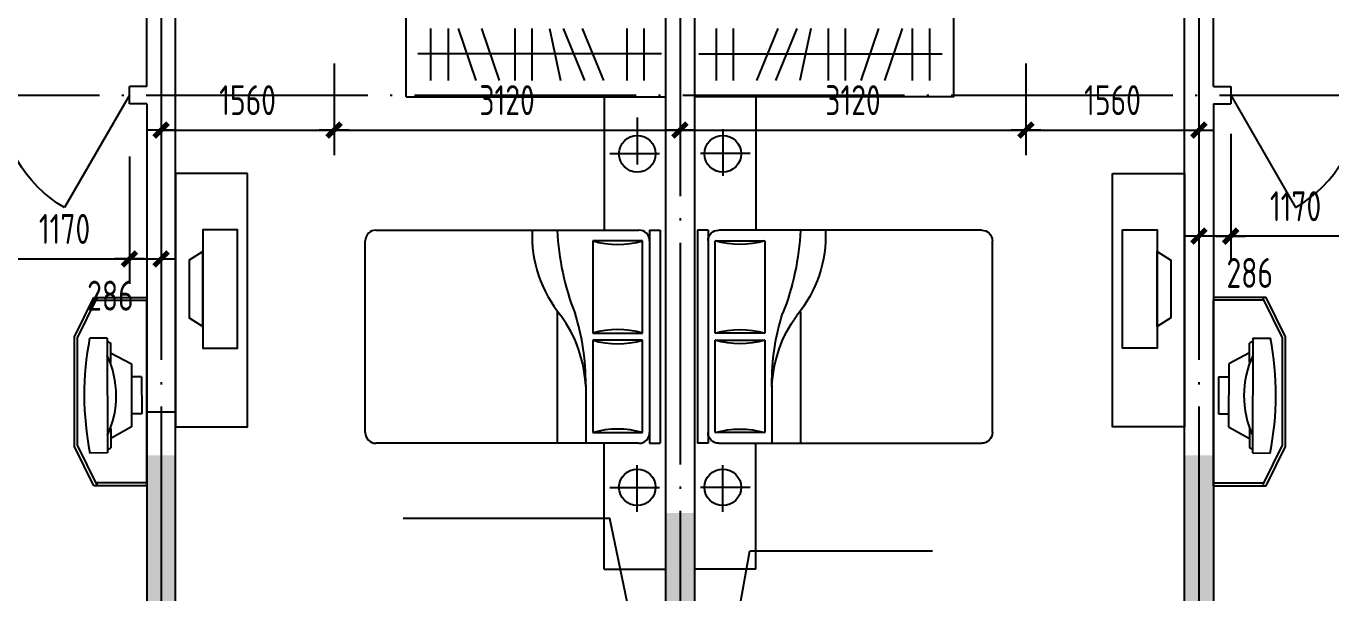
# Model space of a CAD drawing. Extents: x -726032 to 135930, y -151624 to 587044.
# Drawn here: x -379135 to -367367, y 463994 to 469108 of the extents above; entities that cross this region are included whole.
import ezdxf
from ezdxf.enums import TextEntityAlignment as Align

# ---------------------------------------------------------------- set-up
doc = ezdxf.new("R2010")
doc.units = 0
doc.header["$LTSCALE"] = 1000
doc.header["$MEASUREMENT"] = 0
doc.linetypes.add('DOTE', pattern=[2.42, 2, -0.2, 0.02, -0.2])
doc.layers.get('0').update_dxf_attribs({"linetype": 'CONTINUOUS'})
doc.layers.get('DEFPOINTS').update_dxf_attribs({"color": 1, "linetype": 'CONTINUOUS'})
for name, color, linetype in [('COLUMN', 170, 'CONTINUOUS'), ('DOTE', 8, 'DOTE'), ('PUB_DIM', 245, 'CONTINUOUS'), ('WALL', 255, 'CONTINUOUS'), ('WINDOW', 155, 'CONTINUOUS'), ('WINDOW_TEXT', 7, 'CONTINUOUS'), ('家具', 252, 'CONTINUOUS'), ('引线', 213, 'CONTINUOUS')]:
    doc.layers.add(name, color=color, linetype=linetype)
doc.styles.add('ATT', font='TXT')
doc.styles.add('DIM_FONT', font='isocp.shx', dxfattribs={"width": 0.8})
doc.styles.add('SIMPLEX', font='SIMPLEX.SHX')
doc.dimstyles.new('DIMA', dxfattribs={"dimtxt": 300, "dimasz": 1, "dimexe": 250, "dimexo": 300, "dimgap": 150, "dimtad": 1, "dimdec": 0, "dimzin": 0, "dimdsep": 46, "dimtxsty": 'DIM_FONT', "dimcen": 0.09, "dimse1": 1, "dimclrt": 142, "dimadec": 0, "dimazin": 0, "dimtfac": 1, "dimtdec": 0, "dimtix": 1, "dimtmove": 2, "dimatfit": 3, "dimfxl": 1, "dimtolj": 1, "dimtzin": 0, "dimarcsym": 0})
doc.dimstyles.new('DIMB', dxfattribs={"dimtxt": 300, "dimasz": 1, "dimexe": 250, "dimexo": 300, "dimgap": 150, "dimtad": 1, "dimdec": 0, "dimzin": 0, "dimdsep": 46, "dimtxsty": 'DIM_FONT', "dimcen": 0.09, "dimse2": 1, "dimclrt": 142, "dimadec": 0, "dimazin": 0, "dimtfac": 1, "dimtdec": 0, "dimtix": 1, "dimtmove": 2, "dimatfit": 3, "dimfxl": 1, "dimtolj": 1, "dimtzin": 0, "dimarcsym": 0})
doc.dimstyles.new('DIMN', dxfattribs={"dimtxt": 300, "dimasz": 1, "dimexe": 250, "dimexo": 300, "dimgap": 150, "dimtad": 1, "dimdec": 0, "dimzin": 0, "dimdsep": 46, "dimtxsty": 'DIM_FONT', "dimcen": 0.09, "dimclrt": 142, "dimadec": 0, "dimazin": 0, "dimtfac": 1, "dimtdec": 0, "dimtix": 1, "dimtmove": 2, "dimatfit": 3, "dimfxl": 1, "dimtolj": 1, "dimtzin": 0, "dimarcsym": 0})

# ---------------------------------------------------------------- blocks, each defined once
blk = doc.blocks.new('_DIMX')
blk.add_line((-150, 0), (150, 0))
at = {"const_width": 50}
blk.add_lwpolyline([(-70, -70), (70, 70)], dxfattribs=at)
blk = doc.blocks.new('*D3571')
at = {"layer": 'DEFPOINTS', "color": 0, "transparency": 16777216}
for p in [(-376357, 469040), (-373237, 469040), (-373237, 468170)]:
    blk.add_point(p, dxfattribs=at)
at = {"layer": 'PUB_DIM', "color": 0, "lineweight": -2, "transparency": 16777216}
for p, q in [((-376357, 468770), (-376357, 467945)), ((-376356, 468170), (-373238, 468170))]:
    blk.add_line(p, q, dxfattribs=at)
at = {"layer": 'PUB_DIM', "color": 0, "lineweight": -2, "transparency": 16777216, "xscale": 0.9, "yscale": 0.9, "zscale": 0.9, "rotation": 180}
blk.add_blockref('_DIMX', (-376357, 468170), dxfattribs=at)
at = {"layer": 'PUB_DIM', "color": 0, "lineweight": -2, "transparency": 16777216, "xscale": 0.9, "yscale": 0.9, "zscale": 0.9}
blk.add_blockref('_DIMX', (-373237, 468170), dxfattribs=at)
at = {"layer": 'PUB_DIM', "color": 142, "transparency": 16777216, "insert": (-374797, 468440), "char_height": 270, "attachment_point": 5, "style": 'DIM_FONT'}
blk.add_mtext('\\A1;3120', dxfattribs=at)
blk = doc.blocks.new('12PBED04')
at = {"color": 0, "linetype": 'ByBlock'}
for p, q in [((0, 0), (0, 60)), ((3, 60), (0, 60)), ((3, 0), (3, 60)), ((6, 60), (80, 60)), ((21, 43.5), (21, 60)), ((29, 23), (29, 60)), ((5, 57), (5, 31)), ((19, 57), (5, 57)), ((19, 31), (19, 57)), ((83, 57), (83, 3)), ((5, 31), (19, 31)), ((19, 29), (5, 29)), ((5, 29), (5, 3)), ((19, 3), (19, 29)), ((3, 0), (0, 0)), ((5, 3), (19, 3)), ((80, 0), (6, 0))]:
    blk.add_line(p, q, dxfattribs=at)
for centre, radius, start, end in [((6, 57), 3, 90, 180), ((80, 57), 3, 0, 90), ((12, 81), 25, 253.739795, 286.260205), ((83.75, 42.6875), 62.75526, 179.258164, 197.803367), ((57.725806, 45.629032), 36.761918, 182.539782, 216.040311), ((12, 7), 25, 73.739795, 106.260205), ((12, 53), 25, 253.739795, 286.260205), ((-44.51087, -3.358696), 73.587559, 2.616012, 21.406944), ((0.75, 1.5), 35.338541, 357.56726, 39.546081), ((12, -21), 25, 73.739795, 106.260205), ((6, 3), 3, 180, 270), ((80, 3), 3, 270, 0)]:
    blk.add_arc(centre, radius, start, end, dxfattribs=at)
at = {"color": 0, "linetype": 'ByBlock', "style": 'ATT'}
for tag, flags, p in [('ITEM', 3, (50, 35)), ('ROOM_NUMBER', 1, (50, 20.5))]:
    blk.add_attdef(tag, text='', height=6, dxfattribs=dict(at, flags=flags)).set_placement(p, align=Align.CENTER)
blk = doc.blocks.new('*D544')
at = {"layer": 'DEFPOINTS', "color": 0, "transparency": 16777216}
for p in [(-377917, 469040), (-376357, 469040), (-376357, 468170)]:
    blk.add_point(p, dxfattribs=at)
at = {"layer": 'PUB_DIM', "color": 0, "lineweight": -2, "transparency": 16777216}
for p, q in [((-377917, 468770), (-377917, 467945)), ((-376357, 468770), (-376357, 467945)), ((-377916, 468170), (-376358, 468170))]:
    blk.add_line(p, q, dxfattribs=at)
at = {"layer": 'PUB_DIM', "color": 0, "lineweight": -2, "transparency": 16777216, "xscale": 0.9, "yscale": 0.9, "zscale": 0.9, "rotation": 180}
blk.add_blockref('_DIMX', (-377917, 468170), dxfattribs=at)
at = {"layer": 'PUB_DIM', "color": 0, "lineweight": -2, "transparency": 16777216, "xscale": 0.9, "yscale": 0.9, "zscale": 0.9}
blk.add_blockref('_DIMX', (-376357, 468170), dxfattribs=at)
at = {"layer": 'PUB_DIM', "color": 142, "transparency": 16777216, "insert": (-377137, 468440), "char_height": 270, "attachment_point": 5, "style": 'DIM_FONT'}
blk.add_mtext('\\A1;1560', dxfattribs=at)
blk = doc.blocks.new('*D1763')
at = {"layer": 'DEFPOINTS', "color": 0, "transparency": 16777216}
for p in [(-378203, 468201), (-377917, 468201), (-377917, 467008)]:
    blk.add_point(p, dxfattribs=at)
at = {"layer": 'PUB_DIM', "color": 0, "lineweight": -2, "transparency": 16777216}
for p, q in [((-377917, 467931), (-377917, 466783)), ((-378202, 467008), (-377918, 467008))]:
    blk.add_line(p, q, dxfattribs=at)
at = {"layer": 'PUB_DIM', "color": 0, "lineweight": -2, "transparency": 16777216, "xscale": 0.9, "yscale": 0.9, "zscale": 0.9, "rotation": 180}
blk.add_blockref('_DIMX', (-378203, 467008), dxfattribs=at)
at = {"layer": 'PUB_DIM', "color": 0, "lineweight": -2, "transparency": 16777216, "xscale": 0.9, "yscale": 0.9, "zscale": 0.9}
blk.add_blockref('_DIMX', (-377917, 467008), dxfattribs=at)
at = {"layer": 'PUB_DIM', "color": 142, "transparency": 16777216, "insert": (-378374, 466676), "char_height": 270, "attachment_point": 5, "style": 'DIM_FONT'}
blk.add_mtext('\\A1;286', dxfattribs=at)
blk = doc.blocks.new('*D1764')
at = {"layer": 'DEFPOINTS', "color": 0, "transparency": 16777216}
for p in [(-379373, 468201), (-378203, 468201), (-378203, 467008)]:
    blk.add_point(p, dxfattribs=at)
at = {"layer": 'PUB_DIM', "color": 0, "lineweight": -2, "transparency": 16777216}
for p, q in [((-378203, 467931), (-378203, 466783)), ((-379372, 467008), (-378204, 467008))]:
    blk.add_line(p, q, dxfattribs=at)
at = {"layer": 'PUB_DIM', "color": 0, "lineweight": -2, "transparency": 16777216, "xscale": 0.9, "yscale": 0.9, "zscale": 0.9, "rotation": 180}
blk.add_blockref('_DIMX', (-379373, 467008), dxfattribs=at)
at = {"layer": 'PUB_DIM', "color": 0, "lineweight": -2, "transparency": 16777216, "xscale": 0.9, "yscale": 0.9, "zscale": 0.9}
blk.add_blockref('_DIMX', (-378203, 467008), dxfattribs=at)
at = {"layer": 'PUB_DIM', "color": 142, "transparency": 16777216, "insert": (-378788, 467278), "char_height": 270, "attachment_point": 5, "style": 'DIM_FONT'}
blk.add_mtext('\\A1;1170', dxfattribs=at)
blk = doc.blocks.new('_DBLK')
blk.add_line((-0.5, 0), (0, -0.866))
blk.add_arc((-0.5, 0), 1, 300, 0)
at = {"layer": 'WINDOW_TEXT', "style": 'SIMPLEX', "flags": 9}
blk.add_attdef('A', text='', height=1, dxfattribs=at).set_placement((0, 1.5), align=Align.MIDDLE)
blk = doc.blocks.new('*D1796')
at = {"layer": 'DEFPOINTS', "color": 0, "transparency": 16777216}
for p in [(-368557, 468406), (-368271, 468406), (-368557, 467213)]:
    blk.add_point(p, dxfattribs=at)
at = {"layer": 'PUB_DIM', "color": 0, "lineweight": -2, "transparency": 16777216}
for p, q in [((-368557, 468136), (-368557, 466988)), ((-368272, 467213), (-368556, 467213))]:
    blk.add_line(p, q, dxfattribs=at)
at = {"layer": 'PUB_DIM', "color": 0, "lineweight": -2, "transparency": 16777216, "xscale": 0.9, "yscale": 0.9, "zscale": 0.9, "rotation": 180}
blk.add_blockref('_DIMX', (-368557, 467213), dxfattribs=at)
at = {"layer": 'PUB_DIM', "color": 0, "lineweight": -2, "transparency": 16777216, "xscale": 0.9, "yscale": 0.9, "zscale": 0.9}
blk.add_blockref('_DIMX', (-368271, 467213), dxfattribs=at)
at = {"layer": 'PUB_DIM', "color": 142, "transparency": 16777216, "insert": (-368099, 466881), "char_height": 270, "attachment_point": 5, "style": 'DIM_FONT'}
blk.add_mtext('\\A1;286', dxfattribs=at)
blk = doc.blocks.new('*D592')
at = {"layer": 'DEFPOINTS', "color": 0, "transparency": 16777216}
for p in [(-370117, 469040), (-368557, 469040), (-368557, 468170)]:
    blk.add_point(p, dxfattribs=at)
at = {"layer": 'PUB_DIM', "color": 0, "lineweight": -2, "transparency": 16777216}
for p, q in [((-370117, 468770), (-370117, 467945)), ((-368557, 468770), (-368557, 467945)), ((-370116, 468170), (-368558, 468170))]:
    blk.add_line(p, q, dxfattribs=at)
at = {"layer": 'PUB_DIM', "color": 0, "lineweight": -2, "transparency": 16777216, "xscale": 0.9, "yscale": 0.9, "zscale": 0.9, "rotation": 180}
blk.add_blockref('_DIMX', (-370117, 468170), dxfattribs=at)
at = {"layer": 'PUB_DIM', "color": 0, "lineweight": -2, "transparency": 16777216, "xscale": 0.9, "yscale": 0.9, "zscale": 0.9}
blk.add_blockref('_DIMX', (-368557, 468170), dxfattribs=at)
at = {"layer": 'PUB_DIM', "color": 142, "transparency": 16777216, "insert": (-369337, 468440), "char_height": 270, "attachment_point": 5, "style": 'DIM_FONT'}
blk.add_mtext('\\A1;1560', dxfattribs=at)
blk = doc.blocks.new('*D1799')
at = {"layer": 'DEFPOINTS', "color": 0, "transparency": 16777216}
for p in [(-368271, 468406), (-367101, 468406), (-368271, 467213)]:
    blk.add_point(p, dxfattribs=at)
at = {"layer": 'PUB_DIM', "color": 0, "lineweight": -2, "transparency": 16777216}
for p, q in [((-368271, 468136), (-368271, 466988)), ((-367102, 467213), (-368270, 467213))]:
    blk.add_line(p, q, dxfattribs=at)
at = {"layer": 'PUB_DIM', "color": 0, "lineweight": -2, "transparency": 16777216, "xscale": 0.9, "yscale": 0.9, "zscale": 0.9, "rotation": 180}
blk.add_blockref('_DIMX', (-368271, 467213), dxfattribs=at)
at = {"layer": 'PUB_DIM', "color": 0, "lineweight": -2, "transparency": 16777216, "xscale": 0.9, "yscale": 0.9, "zscale": 0.9}
blk.add_blockref('_DIMX', (-367101, 467213), dxfattribs=at)
at = {"layer": 'PUB_DIM', "color": 142, "transparency": 16777216, "insert": (-367686, 467483), "char_height": 270, "attachment_point": 5, "style": 'DIM_FONT'}
blk.add_mtext('\\A1;1170', dxfattribs=at)
blk = doc.blocks.new('*D1807')
at = {"layer": 'DEFPOINTS', "color": 0, "transparency": 16777216}
for p in [(-373237, 469040), (-370117, 469040), (-370117, 468170)]:
    blk.add_point(p, dxfattribs=at)
at = {"layer": 'PUB_DIM', "color": 0, "lineweight": -2, "transparency": 16777216}
for p, q in [((-370117, 468770), (-370117, 467945)), ((-373236, 468170), (-370118, 468170))]:
    blk.add_line(p, q, dxfattribs=at)
at = {"layer": 'PUB_DIM', "color": 0, "lineweight": -2, "transparency": 16777216, "xscale": 0.9, "yscale": 0.9, "zscale": 0.9, "rotation": 180}
blk.add_blockref('_DIMX', (-373237, 468170), dxfattribs=at)
at = {"layer": 'PUB_DIM', "color": 0, "lineweight": -2, "transparency": 16777216, "xscale": 0.9, "yscale": 0.9, "zscale": 0.9}
blk.add_blockref('_DIMX', (-370117, 468170), dxfattribs=at)
at = {"layer": 'PUB_DIM', "color": 142, "transparency": 16777216, "insert": (-371677, 468440), "char_height": 270, "attachment_point": 5, "style": 'DIM_FONT'}
blk.add_mtext('\\A1;3120', dxfattribs=at)

msp = doc.modelspace()

# ---------------------------------------------------------------- linework, layer by layer
at = {"layer": 'COLUMN'}
for points in [[(-378046.9, 463310), (-378046.9, 465234), (-377786.9, 463310), (-377786.9, 465234)], [(-368686.9, 465234), (-368686.9, 463310), (-368426.9, 465234), (-368426.9, 463310)], [(-373366.9, 463310), (-373366.9, 464714), (-373106.9, 463310), (-373106.9, 464714)]]:
    msp.add_solid(points, dxfattribs=at)
at = {"layer": 'DOTE'}
for p, q in [((-377916.9, 487455.9), (-377916.9, 459611.9)), ((-368556.9, 487455.9), (-368556.9, 459611.9)), ((-373236.9, 471994), (-373236.9, 459611.9)), ((-385312.2, 468484), (-315680.4, 468484))]:
    msp.add_line(p, q, dxfattribs=at)
at = {"layer": 'WALL'}
for p, q in [((-373106.9, 471864), (-373106.9, 463310)), ((-378046.9, 468562), (-378046.9, 469498)), ((-377786.9, 463310), (-377786.9, 469498)), ((-368686.9, 463310), (-368686.9, 469498)), ((-368426.9, 468562), (-368426.9, 469498)), ((-373366.9, 469186), (-373366.9, 463310)), ((-378046.9, 468562), (-378202.9, 468562)), ((-378202.9, 468406), (-378202.9, 468562)), ((-368426.9, 468562), (-368270.9, 468562)), ((-368270.9, 468562), (-368270.9, 468406)), ((-378046.9, 468406), (-378202.9, 468406)), ((-378046.9, 468406), (-378046.9, 463310)), ((-368426.9, 468406), (-368426.9, 463310)), ((-368426.9, 468406), (-368270.9, 468406)), ((-377786.9, 465624), (-378046.9, 465624))]:
    msp.add_line(p, q, dxfattribs=at)
at = {"layer": '家具'}
for p, q in [((-375706.8, 468471), (-375706.8, 469186)), ((-370766.9, 468471), (-370766.9, 469186)), ((-375487, 469087.5), (-375487, 468616.2)), ((-375329.2, 469087.5), (-375329.2, 468616.2)), ((-375239, 469087.5), (-375079.7, 468616.2)), ((-375027.7, 469087.5), (-374868.3, 468616.2)), ((-374726.1, 469087.5), (-374726.1, 468616.2)), ((-374573, 469087.5), (-374573, 468616.2)), ((-374415.3, 469087.5), (-374316.3, 468616.2)), ((-374290, 469087.5), (-374098.2, 468616.2)), ((-374118.4, 469087.5), (-373926.6, 468616.2)), ((-373715.9, 469087.5), (-373715.9, 468616.2)), ((-373562.8, 469087.5), (-373562.8, 468616.2)), ((-372911, 469087.5), (-372911, 468616.2)), ((-372757.9, 469087.5), (-372757.9, 468616.2)), ((-372355.4, 469087.5), (-372547.2, 468616.2)), ((-372183.7, 469087.5), (-372375.5, 468616.2)), ((-372058.5, 469087.5), (-372157.5, 468616.2)), ((-371900.7, 469087.5), (-371900.7, 468616.2)), ((-371747.6, 469087.5), (-371747.6, 468616.2)), ((-371446.1, 469087.5), (-371605.4, 468616.2)), ((-371234.7, 469087.5), (-371394, 468616.2)), ((-371144.5, 469087.5), (-371144.5, 468616.2)), ((-370986.8, 469087.5), (-370986.8, 468616.2)), ((-373404.9, 468859), (-375602, 468859)), ((-373068.8, 468859), (-370871.7, 468859)), ((-375706.8, 468471), (-373366.8, 468471)), ((-373921.4, 468471), (-373921.4, 467267)), ((-370766.9, 468471), (-373106.9, 468471)), ((-372552.4, 468471), (-372552.4, 467267)), ((-373622.5, 468282.1), (-373622.5, 467860.8)), ((-372851.2, 468178.1), (-372851.2, 467756.8)), ((-373870.3, 467958.4), (-373422.3, 467958.4)), ((-372603.5, 467958.4), (-373051.4, 467958.4)), ((-378696.9, 466305.6), (-378522.4, 466660.7)), ((-378670.9, 466294.8), (-378496.4, 466650)), ((-378522.4, 466660.7), (-378046.9, 466660.7)), ((-378496.4, 466650), (-378496.4, 466634.7)), ((-378496.4, 466634.7), (-378046.9, 466634.7)), ((-378046.9, 464960.5), (-378046.9, 466634.7)), ((-367951.3, 466660.7), (-368426.9, 466660.7)), ((-368426.9, 464960.5), (-368426.9, 466634.7)), ((-367977.3, 466634.7), (-368426.9, 466634.7)), ((-367977.3, 466650), (-367977.3, 466634.7)), ((-367802.9, 466294.8), (-367977.3, 466650)), ((-367776.9, 466305.6), (-367951.3, 466660.7)), ((-378696.9, 465315.6), (-378696.9, 466305.6)), ((-378670.9, 465326.4), (-378670.9, 466294.8)), ((-378403, 466292.3), (-378560.9, 466291.5)), ((-378403, 466292.3), (-378400.4, 465256.8)), ((-378398.4, 466261.2), (-378371.3, 466247.5)), ((-378371.8, 466073), (-378371.3, 466247.5)), ((-368075.4, 466261.2), (-368102.5, 466247.5)), ((-368102, 466073), (-368102.5, 466247.5)), ((-368070.8, 466292.3), (-368073.3, 465256.8)), ((-368070.8, 466292.3), (-367912.8, 466291.5)), ((-367802.9, 465326.4), (-367802.9, 466294.8)), ((-367776.9, 465315.6), (-367776.9, 466305.6)), ((-378373.4, 466160.9), (-378185.2, 466059.6)), ((-368100.4, 466160.9), (-368288.5, 466059.6)), ((-378185.2, 466059.6), (-378184, 465492.1)), ((-368288.5, 466059.6), (-368289.8, 465492.1)), ((-378092.6, 465943.2), (-378184.9, 465942.6)), ((-378092.6, 465943.2), (-378092, 465609.7)), ((-368381.1, 465943.2), (-368381.8, 465609.7)), ((-368381.1, 465943.2), (-368288.8, 465942.6)), ((-378092, 465609.7), (-378184.3, 465609.1)), ((-368381.8, 465609.7), (-368289.5, 465609.1)), ((-378371.8, 465476), (-378371.3, 465301.6)), ((-378184, 465492.1), (-378371.5, 465388.6)), ((-368289.8, 465492.1), (-368102.2, 465388.6)), ((-368102, 465476), (-368102.5, 465301.6)), ((-378522.4, 464960.5), (-378696.9, 465315.6)), ((-378496.4, 464971.3), (-378670.9, 465326.4)), ((-378398.4, 465287.9), (-378371.3, 465301.6)), ((-373921.4, 464208.1), (-373921.4, 465343.8)), ((-372552.4, 464208.1), (-372552.4, 465343.8)), ((-368075.4, 465287.9), (-368102.5, 465301.6)), ((-367977.3, 464971.3), (-367802.9, 465326.4)), ((-367951.3, 464960.5), (-367776.9, 465315.6)), ((-378400.4, 465256.8), (-378558.4, 465256)), ((-368073.3, 465256.8), (-367915.4, 465256)), ((-373622.5, 464724.6), (-373622.5, 465145.9)), ((-372851.2, 464724.6), (-372851.2, 465145.9)), ((-378046.9, 464960.5), (-378522.4, 464960.5)), ((-378496.4, 464986.5), (-378496.4, 464971.3)), ((-378046.9, 464986.5), (-378496.4, 464986.5)), ((-373870.3, 464944.3), (-373422.3, 464944.3)), ((-372603.5, 464944.3), (-373051.4, 464944.3)), ((-368426.9, 464986.5), (-367977.3, 464986.5)), ((-368426.9, 464960.5), (-367951.3, 464960.5)), ((-367977.3, 464986.5), (-367977.3, 464971.3)), ((-373921.4, 464208.1), (-373366.9, 464208.1)), ((-372552.4, 464208.1), (-373106.9, 464208.1))]:
    msp.add_line(p, q, dxfattribs=at)
for points in [[(-377136.9, 467779.4), (-377786.9, 467779.4), (-377786.9, 465494), (-377136.9, 465494)], [(-369336.9, 467779.4), (-368686.9, 467779.4), (-368686.9, 465494), (-369336.9, 465494)], [(-377539.5, 466397.8), (-377539.5, 467073.8), (-377664.3, 466995.8), (-377664.3, 466475.8), (-377539.5, 466397.8), (-377539.5, 466202.8), (-377227.5, 466202.8), (-377227.5, 467268.8), (-377539.5, 467268.8)], [(-368934.3, 466397.8), (-368934.3, 467073.8), (-368809.5, 466995.8), (-368809.5, 466475.8), (-368934.3, 466397.8), (-368934.3, 466202.8), (-369246.3, 466202.8), (-369246.3, 467268.8), (-368934.3, 467268.8)]]:
    msp.add_lwpolyline(points, close=True, dxfattribs=at)
for centre in [(-373622.5, 467955.8), (-372851.2, 467955.8), (-373622.5, 464946.9), (-372851.2, 464946.9)]:
    msp.add_circle(centre, 165.1, dxfattribs=at)
for centre, radius, start, end in [((-375933.5, 465781.7), 2677, 169.02266, 191.32602), ((-370540.2, 465781.7), 2677, 348.67398, 10.97734), ((-379170.1, 465773.7), 848.4, 335.05606, 25.21232), ((-367303.6, 465773.7), 848.4, 154.78768, 204.94394)]:
    msp.add_arc(centre, radius, start, end, dxfattribs=at)
at = {"layer": '引线'}
for p, q in [((-372911.7, 462695.2), (-372608.5, 464372.5)), ((-372608.5, 464372.5), (-370960.9, 464372.5))]:
    msp.add_line(p, q, dxfattribs=at)
msp.add_lwpolyline([(-373510.6, 462930.2), (-373870.9, 464665.6), (-375732.8, 464665.6)], dxfattribs=at)

# ---------------------------------------------------------------- block references
at = {"layer": 'WINDOW', "yscale": -1170, "zscale": 1170, "rotation": 180}
for p, xscale in [((-378787.9, 468484), 1170), ((-367685.9, 468484), -1170)]:
    msp.add_blockref('_DBLK', p, dxfattribs=dict(at, xscale=xscale))
at = {"layer": '家具', "extrusion": (0, 0, -1)}
for p, xscale, yscale, zscale, rotation in [((373414.9, 467267), -32.05280000000023, 32.05280000000494, -32.05280000000023, 180.0000229272689), ((373080.9, 467267), 32.05280000000023, 32.05280000000023, -32.0528, 179.9999770727311)]:
    msp.add_blockref('12PBED04', p, dxfattribs=dict(at, xscale=xscale, yscale=yscale, zscale=zscale, rotation=rotation))

# ---------------------------------------------------------------- dimensions: what is measured, and where the dimension line sits
at = {"layer": 'PUB_DIM'}
for base, p1, p2, dimstyle, picture, middle in [((-376356.9, 468169.6), (-377916.9, 469040.3), (-376356.9, 469040.3), 'DIMN', '*D544', (-377136.9, 468439.6)), ((-373236.9, 468169.6), (-376356.9, 469040.3), (-373236.9, 469040.3), 'DIMB', '*D3571', (-374796.9, 468439.6)), ((-370116.9, 468169.6), (-373236.9, 469040.3), (-370116.9, 469040.3), 'DIMA', '*D1807', (-371676.9, 468439.6)), ((-368556.9, 468169.6), (-370116.9, 469040.3), (-368556.9, 469040.3), 'DIMN', '*D592', (-369336.9, 468439.6))]:
    dim = msp.add_linear_dim(base=base, p1=p1, p2=p2, dimstyle=dimstyle, override={"dimscale": 0.9, "dimblk1": '_DIMX', "dimblk2": '_DIMX', "dimsah": 1}, dxfattribs=at)
    dim.commit()
    dim.dimension.update_dxf_attribs({"geometry": picture, "text_midpoint": middle})
for base, p1, p2, angle, picture, middle in [((-368556.9, 467213.1), (-368270.9, 468406), (-368556.9, 468406), 180, '*D1796', (-368099.3, 466881.2)), ((-377916.9, 467008.2), (-378202.9, 468201.1), (-377916.9, 468201.1), 0, '*D1763', (-378374.4, 466676.3))]:
    dim = msp.add_linear_dim(base=base, p1=p1, p2=p2, angle=angle, dimstyle='DIMA', override={"dimscale": 0.9, "dimblk1": '_DIMX', "dimblk2": '_DIMX', "dimsah": 1}, dxfattribs=at)
    dim.commit()
    dim.dimension.update_dxf_attribs({"geometry": picture, "text_midpoint": middle, "dimtype": 161})
for p1, p2, distance, picture, middle in [((-367100.9, 468406), (-368270.9, 468406), 1192.9, '*D1799', (-367685.9, 467483.1)), ((-379372.9, 468201.1), (-378202.9, 468201.1), -1192.9, '*D1764', (-378787.9, 467278.2))]:
    dim = msp.add_aligned_dim(p1=p1, p2=p2, distance=distance, dimstyle='DIMA', override={"dimscale": 0.9, "dimblk1": '_DIMX', "dimblk2": '_DIMX', "dimsah": 1}, dxfattribs=at)
    dim.commit()
    dim.dimension.update_dxf_attribs({"geometry": picture, "text_midpoint": middle})

doc.saveas('drawing.dxf')
